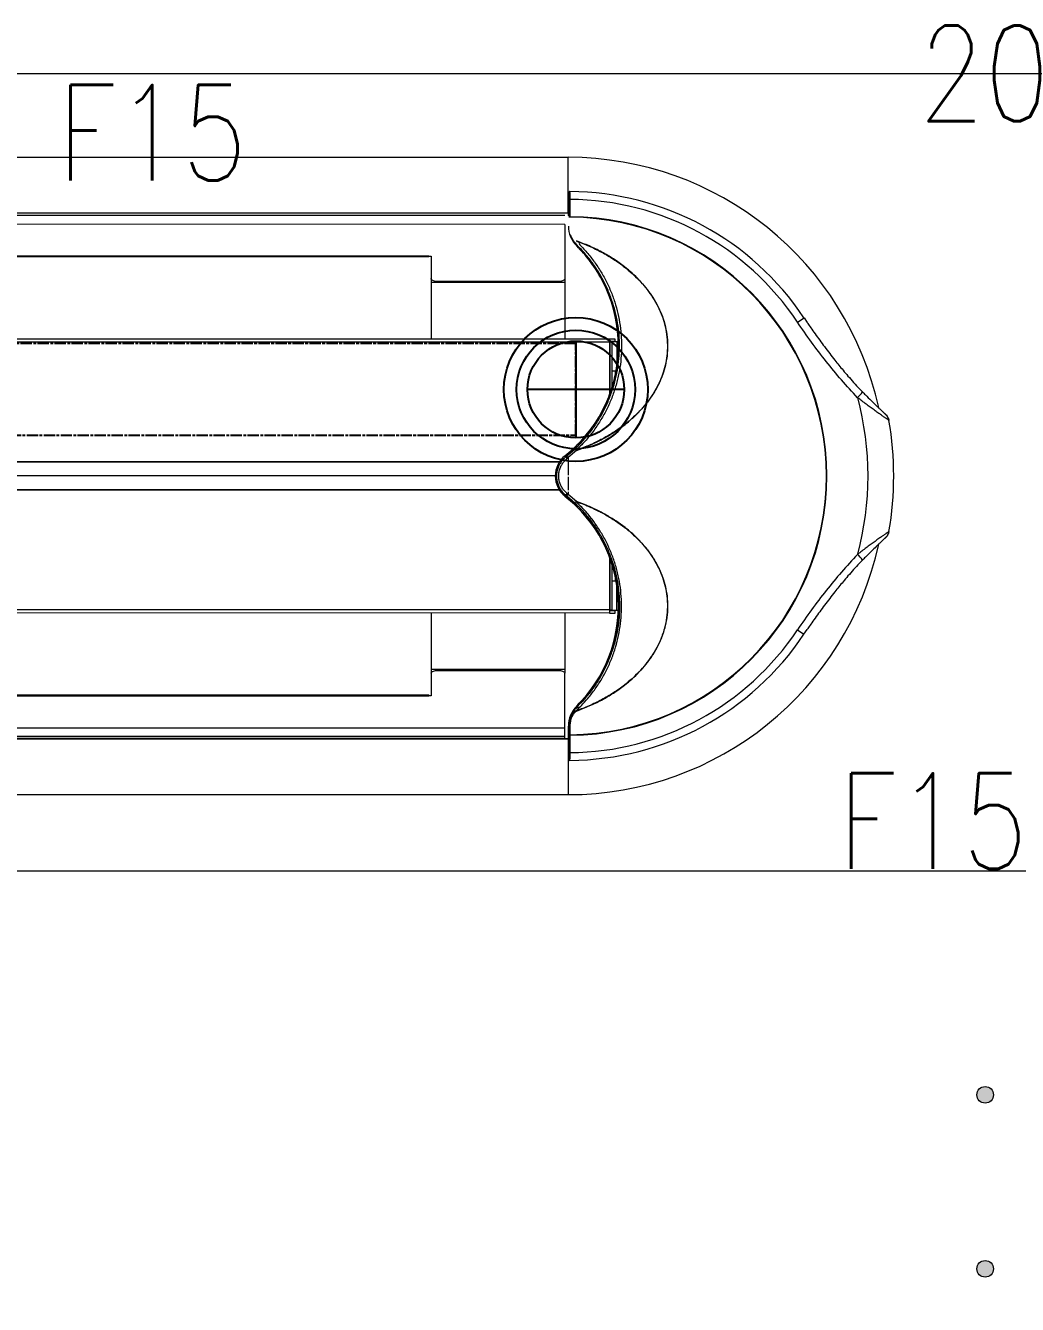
# Model space of a CAD drawing. Header units: inches. Extents: x 102655 to 148943, y 72248 to 114419.
# Drawn here: x 134223 to 135001, y 98773 to 99776 of the extents above; entities that cross this region are included whole.
import ezdxf
from ezdxf.enums import TextEntityAlignment as Align

# ---------------------------------------------------------------- set-up
doc = ezdxf.new("R2010")
doc.units = ezdxf.units.IN
doc.linetypes.add('CENTER INDS', pattern=[13.335, 8.89, -1.11125, 2.2225, -1.11125])
doc.layers.add('ceiling dim', color=8, linetype='Continuous', lineweight=5)
doc.layers.add('Furnitureee', color=8, linetype='Continuous', lineweight=5)
for name, color, linetype in [('E-LEADER', 30, 'Continuous'), ('E-LTG', 92, 'Continuous'), ('E_TAG', 30, 'Continuous')]:
    doc.layers.add(name, color=color, linetype=linetype)
doc.layers.add('ELECTRICAL LIGHTING CEILING', color=6, linetype='CENTER INDS', true_color=0xff00ff)
doc.styles.add('Pyzd-Romans', font='romans.shx', dxfattribs={"width": 0.8})

# ---------------------------------------------------------------- blocks, each defined once
blk = doc.blocks.new('A$Caba3f22f')
h = blk.add_hatch(color=8)
h.set_gradient(color2=(0, 0, 0), tint=1)
h.paths.add_polyline_path([(24973.9, 4372.1, -1), (24973.9, 4385.1, -1)])
h.paths.add_polyline_path([(24973.9, 4250.6, -1), (24973.9, 4233.6, -1)])
h.paths.add_polyline_path([(24973.9, 4099.1, -1), (24973.9, 4112.1, -1)])
h.paths.add_polyline_path([(24973.9, 3962.6, -1), (24973.9, 3975.6, -1)])
h.paths.add_polyline_path([(24973.9, 3826.1, -1), (24973.9, 3839.1, -1)])
h.paths.add_polyline_path([(24974, 4521.6, -1), (24974, 4508.6, -1)])
h.paths.add_polyline_path([(24974, 4645.1, -1), (24974, 4658.1, -1)])
h.paths.add_polyline_path([(21584, 4645.3, -1), (21584, 4658.3, -1)])
h.paths.add_polyline_path([(21584, 4521.8, -1), (21584, 4508.8, -1)])
h.paths.add_polyline_path([(21583.9, 4372.3, -1), (21583.9, 4385.3, -1)])
h.paths.add_polyline_path([(21583.9, 4233.8, -1), (21583.9, 4250.8, -1)])
h.paths.add_polyline_path([(21583.9, 4099.3, -1), (21583.9, 4112.3, -1)])
h.paths.add_polyline_path([(21583.9, 3962.8, -1), (21583.9, 3975.8, -1)])
h.paths.add_polyline_path([(21583.9, 3826.3, -1), (21583.9, 3839.3, -1)])
at = {"color": 8}
for p, q in [((26280, 5452.5, 0), (21480, 5452.8, 0)), ((23351.9, 5387.2, 0), (24646.9, 5387.1, 0)), ((24646.9, 5343.2, 0), (24646.9, 5387.1, 0)), ((24647.4, 5353.9, 0), (24647.4, 5352.1, 0)), ((24647.4, 5352.1, 0), (24647.5, 5350.4, 0)), ((24647.5, 5350.4, 0), (24647.5, 5348.7, 0)), ((24647.5, 5348.7, 0), (24647.5, 5346.9, 0)), ((24648.3, 5352.4, 0), (24648.3, 5354.1, 0)), ((24648.3, 5350.7, 0), (24648.3, 5352.4, 0)), ((24648.3, 5349, 0), (24648.3, 5350.7, 0)), ((24648.3, 5347.3, 0), (24648.3, 5349, 0)), ((24646.9, 5343.2, 0), (23445.3, 5343.3, 0)), ((24644.3, 5341.4, 0), (23446, 5341.5, 0)), ((24647.5, 5346.9, 0), (24647.5, 5345.2, 0)), ((24647.5, 5345.2, 0), (24647.5, 5343.5, 0)), ((24647.5, 5343.5, 0), (24647.5, 5341.8, 0)), ((24647.5, 5341.8, 0), (24647.5, 5340, 0)), ((24648.4, 5345.6, 0), (24648.3, 5347.3, 0)), ((24648.4, 5343.9, 0), (24648.4, 5345.6, 0)), ((24648.4, 5342.2, 0), (24648.4, 5343.9, 0)), ((24648.4, 5340.5, 0), (24648.4, 5342.2, 0)), ((24644.3, 5334.5, 0), (23448.4, 5334.6, 0)), ((24644.3, 5334.5, 0), (24644.3, 5291.9, 0)), ((24653.9, 5318.1, 0), (24653.5, 5317.6, 0)), ((24537.5, 5309.5, 0), (23572.4, 5309.5, 0)), ((24537.5, 5308.9, 0), (23572.4, 5309, 0)), ((24537.5, 5309.5, 0), (24539.3, 5309.5, 0)), ((24537.5, 5308.9, 0), (24537.5, 5309.5, 0)), ((24539.3, 5309.5, 0), (24539.3, 5291.9, 0)), ((24539.3, 5291.9, 0), (24539.3, 5290.9, 0)), ((24539.4, 5291.5, 0), (24539.3, 5291.9, 0)), ((24539.3, 5290.9, 0), (24539.3, 5289, 0)), ((24539.8, 5290.9, 0), (24539.3, 5290.9, 0)), ((24644.3, 5289, 0), (24539.3, 5289, 0)), ((24539.3, 5289, 0), (24539.3, 5244.6, 0)), ((24539.6, 5291.1, 0), (24539.4, 5291.5, 0)), ((24540, 5290.7, 0), (24539.6, 5291.1, 0)), ((24540.6, 5290.4, 0), (24540, 5290.7, 0)), ((24541.2, 5290.1, 0), (24540.6, 5290.4, 0)), ((24542, 5289.9, 0), (24541.2, 5290.1, 0)), ((24542.8, 5289.8, 0), (24542, 5289.9, 0)), ((24543.6, 5289.7, 0), (24542.8, 5289.8, 0)), ((24639.9, 5289.7, 0), (24543.6, 5289.7, 0)), ((24640.7, 5289.8, 0), (24639.9, 5289.7, 0)), ((24641.6, 5289.9, 0), (24640.7, 5289.8, 0)), ((24642.3, 5290.1, 0), (24641.6, 5289.9, 0)), ((24643, 5290.4, 0), (24642.3, 5290.1, 0)), ((24643.5, 5290.7, 0), (24643, 5290.4, 0)), ((24643.9, 5291.1, 0), (24643.5, 5290.7, 0)), ((24644.3, 5290.9, 0), (24643.8, 5290.9, 0)), ((24644.2, 5291.5, 0), (24643.9, 5291.1, 0)), ((24644.3, 5291.9, 0), (24644.2, 5291.5, 0)), ((24644.3, 5291.9, 0), (24644.3, 5290.9, 0)), ((24644.3, 5290.9, 0), (24644.3, 5289, 0)), ((24644.3, 5289, 0), (24644.3, 5244.5, 0)), ((24826.8, 5257.7, 0), (24831.9, 5261.1, 0)), ((24831.9, 5261.1, 0), (24834.3, 5257.6, 0)), ((24679.3, 5244.5, 0), (23472.4, 5244.6, 0)), ((24679.3, 5242.1, 0), (23472.8, 5242.2, 0)), ((24679.3, 5244.5, 0), (24679.3, 5242.1, 0)), ((24683.6, 5244.5, 0), (24679.3, 5244.5, 0)), ((24679.3, 5242.8, 0), (24683.6, 5242.8, 0)), ((24679.7, 5242.3, 0), (24679.3, 5242.3, 0)), ((24679.3, 5242.1, 0), (24679.3, 5200.7, 0)), ((24679.7, 5242.3, 0), (24681, 5242.3, 0)), ((24679.7, 5201.9, 0), (24679.7, 5242.3, 0)), ((24681, 5242.3, 0), (24681, 5219.5, 0)), ((24685, 5242.3, 0), (24681, 5242.3, 0)), ((24683.6, 5242.8, 0), (24683.6, 5244.5, 0)), ((24686.2, 5242.3, 0), (24685, 5242.3, 0)), ((24685, 5242.3, 0), (24685, 5222.3, 0)), ((24681, 5219.5, 0), (24684.5, 5219.5, 0)), ((24681, 5219.5, 0), (24681, 5205.7, 0)), ((24683.6, 5219.5, 0), (24683.6, 5215.4, 0)), ((24890.3, 5190.5, 0), (24891.1, 5189.8, 0)), ((24895.8, 5185.4, 0), (24895.9, 5185.4, 0)), ((24896, 5185.3, 0), (24895.9, 5185.4, 0)), ((24896, 5185.2, 0), (24896, 5185.3, 0)), ((24896, 5185.3, 0), (24896, 5185.3, 0)), ((24896.1, 5185.2, 0), (24896, 5185.2, 0)), ((24896, 5185.2, 0), (24896, 5185.2, 0)), ((24896, 5185.2, 0), (24896, 5185.2, 0)), ((24896.1, 5185.2, 0), (24896.1, 5185.2, 0)), ((24896.1, 5185.2, 0), (24896.1, 5185.2, 0)), ((24896.1, 5185.2, 0), (24896.1, 5185.2, 0)), ((24896.1, 5185.2, 0), (24896.1, 5185.2, 0)), ((24645.8, 5152.8, 0), (24652, 5158.2, 0)), ((24653.4, 5157.1, 0), (24646.9, 5151.5, 0)), ((24640, 5148.2, 0), (23482.1, 5148.3, 0)), ((24639.8, 5147.9, 0), (23482.2, 5147.9, 0)), ((24645, 5152.2, 0), (24644.3, 5153, 0)), ((24645, 5152.2, 0), (24645.8, 5152.8, 0)), ((24646.9, 5151.5, 0), (24646.1, 5150.8, 0)), ((24646.9, 5151.5, 0), (24646.9, 5149.6, 0)), ((24646.9, 5148.3, 0), (24646.9, 5137.7, 0)), ((24636.6, 5137.1, 0), (23482.2, 5137.2, 0)), ((24636.6, 5137.1, 0), (23482.2, 5137.1, 0)), ((24646.9, 5136.4, 0), (24646.9, 5125.9, 0)), ((24639.8, 5126.3, 0), (23482.1, 5126.4, 0)), ((24640, 5126, 0), (23482.1, 5126, 0)), ((24645, 5122, 0), (24644.3, 5121.2, 0)), ((24645, 5122, 0), (24645.8, 5121.4, 0)), ((24645.8, 5121.4, 0), (24652, 5116, 0)), ((24646.9, 5122.7, 0), (24646.1, 5123.4, 0)), ((24646.9, 5124.6, 0), (24646.9, 5122.7, 0)), ((24653.4, 5117.1, 0), (24646.9, 5122.7, 0)), ((24895.9, 5088.8, 0), (24895.8, 5088.7, 0)), ((24896, 5088.9, 0), (24895.9, 5088.8, 0)), ((24896.1, 5088.9, 0), (24896, 5088.9, 0)), ((24896, 5088.9, 0), (24896, 5088.9, 0)), ((24896, 5088.9, 0), (24896, 5088.9, 0)), ((24896, 5088.9, 0), (24896, 5088.9, 0)), ((24896, 5088.9, 0), (24896, 5088.9, 0)), ((24896, 5088.9, 0), (24896, 5088.9, 0)), ((24896.1, 5088.9, 0), (24896.1, 5088.9, 0)), ((24896.1, 5088.9, 0), (24896.1, 5088.9, 0)), ((24896.1, 5088.9, 0), (24896.1, 5088.9, 0)), ((24679.3, 5073.5, 0), (24679.3, 5032, 0)), ((24679.7, 5031.8, 0), (24679.7, 5072.3, 0)), ((24681, 5068.5, 0), (24681, 5054.6, 0)), ((24683.6, 5058.8, 0), (24683.6, 5054.6, 0)), ((24684.5, 5054.6, 0), (24681, 5054.6, 0)), ((24681, 5054.6, 0), (24681, 5031.8, 0)), ((24684.9, 5031.8, 0), (24684.9, 5051.8, 0)), ((24679.3, 5029.6, 0), (23472.4, 5029.7, 0)), ((24679.3, 5032, 0), (23472.8, 5032.1, 0)), ((24539.3, 5029.6, 0), (24539.3, 4985.2, 0)), ((24644.3, 5029.6, 0), (24644.3, 4985.2, 0)), ((24679.3, 5032, 0), (24679.3, 5029.6, 0)), ((24679.3, 5031.8, 0), (24679.7, 5031.8, 0)), ((24683.6, 5031.4, 0), (24679.3, 5031.4, 0)), ((24679.3, 5029.6, 0), (24683.6, 5029.6, 0)), ((24681, 5031.8, 0), (24679.7, 5031.8, 0)), ((24681, 5031.8, 0), (24684.9, 5031.8, 0)), ((24683.6, 5029.6, 0), (24683.6, 5031.4, 0)), ((24684.9, 5031.8, 0), (24686.2, 5031.8, 0)), ((24826.8, 5016.4, 0), (24831.8, 5013, 0)), ((24831.8, 5013, 0), (24834.3, 5016.6, 0)), ((24644.3, 4985.2, 0), (24539.3, 4985.2, 0)), ((24539.3, 4985.2, 0), (24539.3, 4983.3, 0)), ((24539.3, 4983.3, 0), (24539.3, 4982.3, 0)), ((24539.8, 4983.3, 0), (24539.3, 4983.3, 0)), ((24539.3, 4982.7, 0), (24539.6, 4983.1, 0)), ((24539.3, 4982.3, 0), (24539.3, 4982.7, 0)), ((24539.3, 4982.3, 0), (24539.3, 4964.7, 0)), ((24539.6, 4983.1, 0), (24540, 4983.5, 0)), ((24540, 4983.5, 0), (24540.5, 4983.8, 0)), ((24540.5, 4983.8, 0), (24541.2, 4984.1, 0)), ((24541.2, 4984.1, 0), (24542, 4984.3, 0)), ((24542, 4984.3, 0), (24542.8, 4984.4, 0)), ((24542.8, 4984.4, 0), (24543.6, 4984.5, 0)), ((24543.6, 4984.5, 0), (24639.9, 4984.5, 0)), ((24639.9, 4984.5, 0), (24640.7, 4984.4, 0)), ((24640.7, 4984.4, 0), (24641.6, 4984.3, 0)), ((24641.6, 4984.3, 0), (24642.3, 4984.1, 0)), ((24642.3, 4984.1, 0), (24643, 4983.8, 0)), ((24643, 4983.8, 0), (24643.5, 4983.5, 0)), ((24643.5, 4983.5, 0), (24643.9, 4983.1, 0)), ((24644.3, 4983.3, 0), (24643.7, 4983.3, 0)), ((24643.9, 4983.1, 0), (24644.2, 4982.7, 0)), ((24644.2, 4982.7, 0), (24644.3, 4982.3, 0)), ((24644.3, 4985.2, 0), (24644.3, 4983.3, 0)), ((24644.3, 4983.3, 0), (24644.3, 4982.3, 0)), ((24644.3, 4939.6, 0), (24644.3, 4982.3, 0)), ((23572.4, 4965.3, 0), (24537.5, 4965.3, 0)), ((23572.4, 4964.8, 0), (24537.5, 4964.7, 0)), ((24537.5, 4964.7, 0), (24537.5, 4965.3, 0)), ((24539.3, 4964.7, 0), (24537.5, 4964.7, 0)), ((24653.9, 4956.1, 0), (24653.4, 4956.6, 0)), ((24653.3, 4952.9, 0), (24655, 4954.8, 0)), ((23448.4, 4939.7, 0), (24644.3, 4939.6, 0)), ((24644.3, 4932.8, 0), (24644.3, 4939.6, 0)), ((24646.9, 4940.9, 0), (24646.9, 4934, 0)), ((24647.5, 4940.9, 0), (24646.9, 4940.9, 0)), ((24646.9, 4940.9, 0), (24646.9, 4933.1, 0)), ((24647.5, 4940.9, 0), (24647.5, 4940.1, 0)), ((24647.5, 4940.1, 0), (24647.5, 4939.2, 0)), ((24647.5, 4939.2, 0), (24647.5, 4938.4, 0)), ((24647.5, 4938.4, 0), (24647.5, 4937.5, 0)), ((24647.5, 4937.5, 0), (24647.5, 4936.7, 0)), ((24647.5, 4936.7, 0), (24647.5, 4935.8, 0)), ((24648.4, 4939.9, 0), (24648.4, 4940.7, 0)), ((24648.4, 4939.1, 0), (24648.4, 4939.9, 0)), ((24648.4, 4938.2, 0), (24648.4, 4939.1, 0)), ((24648.4, 4937.4, 0), (24648.4, 4938.2, 0)), ((24648.4, 4936.6, 0), (24648.4, 4937.4, 0)), ((24648.4, 4935.7, 0), (24648.4, 4936.6, 0)), ((24646.9, 4930.9, 0), (23445.3, 4931, 0)), ((24644.3, 4932.8, 0), (23445.9, 4932.9, 0)), ((23473.3, 4931, 0), (24646.9, 4930.9, 0)), ((23474.2, 4932.9, 0), (24644.3, 4932.8, 0)), ((24644.3, 4930.9, 0), (24644.3, 4932.8, 0)), ((24646.9, 4933.1, 0), (24646.9, 4933.1, 0)), ((24646.9, 4930.9, 0), (24646.9, 4887.1, 0)), ((24647.5, 4929, 0), (24647.4, 4927.2, 0)), ((24647.4, 4927.2, 0), (24647.4, 4925.5, 0)), ((24647.5, 4935.8, 0), (24647.5, 4935, 0)), ((24647.5, 4935, 0), (24647.5, 4934.2, 0)), ((24647.5, 4934.2, 0), (24647.5, 4932.4, 0)), ((24647.5, 4934.2, 0), (24647.5, 4934.2, 0)), ((24647.5, 4932.4, 0), (24647.5, 4930.7, 0)), ((24647.5, 4930.7, 0), (24647.5, 4929, 0)), ((24648, 4933.7, 0), (24648, 4933.7, 0)), ((24648, 4933.7, 0), (24648, 4933.7, 0)), ((24648, 4933.7, 0), (24648, 4933.7, 0)), ((24648, 4933.7, 0), (24648, 4933.7, 0)), ((24648, 4933.7, 0), (24648, 4933.7, 0)), ((24648, 4933.7, 0), (24648, 4933.7, 0)), ((24648, 4933.7, 0), (24648, 4933.7, 0)), ((24648, 4933.7, 0), (24648, 4933.6, 0)), ((24648.3, 4932, 0), (24648.4, 4933.6, 0)), ((24648.3, 4930.3, 0), (24648.3, 4932, 0)), ((24648.3, 4928.6, 0), (24648.3, 4930.3, 0)), ((24648.3, 4926.9, 0), (24648.3, 4928.6, 0)), ((24648.3, 4925.2, 0), (24648.3, 4926.9, 0)), ((24648.4, 4934.9, 0), (24648.4, 4935.7, 0)), ((24648.4, 4934.1, 0), (24648.4, 4934.9, 0)), ((24648.4, 4934.1, 0), (24648.4, 4933.7, 0)), ((24648.4, 4933.7, 0), (24648.4, 4933.6, 0)), ((24647.4, 4925.5, 0), (24647.4, 4923.8, 0)), ((24647.4, 4923.8, 0), (24647.4, 4922, 0)), ((24647.4, 4922, 0), (24647.4, 4920.3, 0)), ((24648.3, 4923.5, 0), (24648.3, 4925.2, 0)), ((24648.3, 4921.8, 0), (24648.3, 4923.5, 0)), ((24648.3, 4920.1, 0), (24648.3, 4921.8, 0)), ((23351.9, 4887.2, 0), (24646.9, 4887.1, 0)), ((26280, 4827, 0), (21480, 4827.3, 0))]:
    blk.add_line(p, q, dxfattribs=at)
for centre in [(24974, 4651.6, 0), (24974, 4515.1, 0)]:
    blk.add_circle(centre, 6.5, dxfattribs=at)
for centre, major_axis, start_param, end_param in [((24646.9, 5137.1, 0), (0, -250), 1.787054, 3.141593), ((24646.9, 5137.1, 0), (0, -223.1), 2.16047, 3.135754), ((24648.1, 5353, 0), (0, -1.09), 2.960074, 3.818772), ((24646.9, 5137.1, 0), (0, -217), 2.16047, 3.135036), ((24646.9, 5137.1, 0), (0, -203.4), 0.007287, 3.134306), ((24646.9, 5137.1, 0), (0, -203.4), 0.00736, 3.134232), ((24646.9, 5137.1, 0), (0, -203), 0.00736, 3.134232), ((24668.8, 5333.2, 0), (0, -21.9), -1.570796, -0.775397), ((24576.9, 5239.3, 0), (0, -109.6), 0.664602, 2.366195), ((24860.2, 5213.6, 0), (0, -20.4), 0.740741, 1.033308), ((24646.9, 5137.1, 0), (0, -235.8), 1.307117, 1.834475), ((24890.5, 5179.2, 0), (0, -8.2), 1.741796, 2.387614), ((24646.9, 5137.1, 0), (0, -256), 1.399797, 1.741796), ((24656, 5153.9, 0), (0, -4.45), 3.88292, 3.898727), ((24599.4, 5137.9, 0), (0, -57.4), 1.910761, 1.913829), ((24656.8, 5137.1, 0), (0, -20.2), 3.806195, 5.618583), ((24610.1, 5123.1, 0), (0, -45.5), 2.226354, 2.264452), ((24613.3, 5125.1, 0), (0, -42.8), 2.23529, 2.275716), ((24576.9, 5034.9, 0), (0, -109.6), 0.775397, 2.47699), ((24610.1, 5151.1, 0), (0, -45.5), 0.877141, 0.915238), ((24613.3, 5149.1, 0), (0, -42.8), 0.865877, 0.906303), ((24656, 5120.2, 0), (0, -4.45), -0.757131, -0.741325), ((24599.4, 5136.2, 0), (0, -57.4), 1.227762, 1.23083), ((24890.5, 5094.9, 0), (0, -8.2), 0.753978, 1.399797), ((24646.9, 5137.1, 0), (0, -250), 0, 1.355182), ((24860.2, 5060.6, 0), (0, -20.4), 2.108285, 2.400851), ((24646.9, 5137.1, 0), (0, -217), 0.006556, 0.981123), ((24646.9, 5137.1, 0), (0, -223.1), 0.005838, 0.981123), ((24668.8, 4940.9, 0), (0, -21.9), 3.91699, 4.712389), ((24649.7, 4948.7, 0), (0, -1.35), -0.884351, -0.159305), ((24665.5, 4957.2, 0), (0, -13), -1.23019, -1.216602), ((24659.8, 4960.1, 0), (0, -7.11), -0.981062, -0.738795), ((24648.2, 4941.9, 0), (0, -1.17), -0.62129, 0.171432), ((24647.9, 4934.2, 0), (0, -0.439), 4.712359, 5.798545), ((24647.7, 4933.7, 0), (0, -0.058), 1.275677, 2.488637), ((24648.1, 4921.2, 0), (0, -1.09), -0.677179, 0.181519)]:
    blk.add_ellipse(centre, major_axis=major_axis, ratio=0.997481, start_param=start_param, end_param=end_param, dxfattribs=at)
for points, knots in [([(24646.9, 5341.1, 0), (24646.9, 5341.2, 0), (24647, 5341.4, 0), (24647.1, 5342.6, 0), (24647.1, 5344.3, 0), (24647.2, 5346.7, 0), (24647.2, 5349.6, 0), (24647.3, 5352.7, 0), (24647.3, 5355.7, 0), (24647.3, 5357.7, 0), (24647.3, 5358.7, 0)], [0, 0, 0, 0, 0.123229, 0.257746, 0.392197, 0.526648, 0.661105, 0.795562, 0.897781, 1, 1, 1, 1]), ([(24647.3, 5358.6, 0), (24647.3, 5358.7, 0), (24647.3, 5358.9, 0), (24647.3, 5359.2, 0), (24647.3, 5359.3, 0), (24647.3, 5359.5, 0), (24647.4, 5359.6, 0), (24647.5, 5359.8, 0), (24647.6, 5360, 0), (24647.8, 5360.1, 0), (24647.9, 5360.1, 0)], [0, 0, 0, 0, 0.166303, 0.338469, 0.515479, 0.57028, 0.634875, 0.732046, 0.884437, 1, 1, 1, 1]), ([(24647.3, 5359.3, 0), (24647.3, 5359.3, 0), (24647.4, 5359.1, 0), (24647.4, 5358, 0), (24647.4, 5356.2, 0), (24647.4, 5354.6, 0), (24647.4, 5353.9, 0)], [0, 0, 0, 0, 0.2302426, 0.4868469, 0.7434228, 1, 1, 1, 1]), ([(24647.3, 5358.7, 0), (24647.3, 5358.8, 0), (24647.3, 5359, 0), (24647.3, 5359.2, 0), (24647.3, 5359.3, 0), (24647.3, 5359.3, 0), (24647.3, 5359.3, 0)], [0, 0, 0, 0, 0.259475, 0.518946, 0.778434, 1, 1, 1, 1]), ([(24648.3, 5354.1, 0), (24648.3, 5354.5, 0), (24648.3, 5355.4, 0), (24648.3, 5356.6, 0), (24648.3, 5357.7, 0), (24648.3, 5358.6, 0), (24648.3, 5359.3, 0), (24648.2, 5359.9, 0), (24648.2, 5360.2, 0), (24648.2, 5360.2, 0), (24648.2, 5360.2, 0)], [0, 0, 0, 0, 0.126492, 0.256652, 0.383142, 0.5133, 0.639803, 0.769974, 0.933844, 1, 1, 1, 1]), ([(24653.9, 5318.1, 0), (24653.1, 5318.9, 0), (24651.5, 5320.7, 0), (24649.8, 5323.5, 0), (24649, 5325.5, 0), (24648.7, 5326.4, 0)], [0, 0, 0, 0, 0.356909, 0.724143, 1, 1, 1, 1]), ([(24652, 5158.2, 0), (24654.3, 5160.5, 0), (24659, 5165.1, 0), (24665.2, 5172.7, 0), (24670.6, 5180.7, 0), (24675.3, 5189, 0), (24679.1, 5197.5, 0), (24682.3, 5206.4, 0), (24684.7, 5215.4, 0), (24686.3, 5224.6, 0), (24687.1, 5233.9, 0), (24687.1, 5243.2, 0), (24686.4, 5252.5, 0), (24684.9, 5261.7, 0), (24682.6, 5270.7, 0), (24679.6, 5279.5, 0), (24675.8, 5288.1, 0), (24671.3, 5296.2, 0), (24666.2, 5304, 0), (24660.4, 5311.4, 0), (24656.1, 5315.8, 0), (24653.9, 5318.1, 0)], [0, 0, 0, 0, 0.054975, 0.11006, 0.165037, 0.217483, 0.270114, 0.322745, 0.375191, 0.427259, 0.479509, 0.531759, 0.583824, 0.635754, 0.687867, 0.73998, 0.791908, 0.843838, 0.895954, 0.94807, 1, 1, 1, 1]), ([(24655.1, 5319.4, 0), (24657.2, 5317.1, 0), (24661.6, 5312.6, 0), (24667.5, 5305.1, 0), (24672.7, 5297.2, 0), (24677.3, 5288.9, 0), (24681.1, 5280.3, 0), (24684.2, 5271.3, 0), (24686.5, 5262.2, 0), (24688, 5252.9, 0), (24688.8, 5243.5, 0), (24688.7, 5234, 0), (24687.9, 5224.6, 0), (24686.3, 5215.3, 0), (24683.8, 5206.1, 0), (24680.7, 5197.1, 0), (24676.7, 5188.5, 0), (24672, 5180.1, 0), (24666.5, 5172, 0), (24660.2, 5164.2, 0), (24655.4, 5159.6, 0), (24653, 5157.2, 0)], [0, 0, 0, 0, 0.051944, 0.104073, 0.156203, 0.208146, 0.260057, 0.312153, 0.364249, 0.416161, 0.468196, 0.520415, 0.572635, 0.624671, 0.677096, 0.729708, 0.782319, 0.834744, 0.889794, 0.944952, 1, 1, 1, 1]), ([(24653.3, 5321.3, 0), (24656.7, 5320.1, 0), (24663.4, 5317.5, 0), (24673.1, 5312.8, 0), (24682.4, 5307.4, 0), (24690.3, 5301.7, 0), (24697, 5296.1, 0), (24702.6, 5290.7, 0), (24707.7, 5284.9, 0), (24712.4, 5278.6, 0), (24716.6, 5271.6, 0), (24720.1, 5264.1, 0), (24722.8, 5256.2, 0), (24724.4, 5248, 0), (24725, 5239.7, 0), (24724.6, 5231.6, 0), (24723.2, 5224, 0), (24721.1, 5216.8, 0), (24718.2, 5209.8, 0), (24714.6, 5203.1, 0), (24710.2, 5196.6, 0), (24705.1, 5190.3, 0), (24699.1, 5184.1, 0), (24692.3, 5178.2, 0), (24685, 5172.9, 0), (24677.5, 5168.2, 0), (24669.6, 5164, 0), (24661.6, 5160.3, 0), (24656.1, 5158.3, 0), (24653.3, 5157.2, 0)], [0, 0, 0, 0, 0.046301, 0.092745, 0.139147, 0.185391, 0.218661, 0.25203, 0.285371, 0.318602, 0.354392, 0.390275, 0.426031, 0.462012, 0.498132, 0.534103, 0.566224, 0.598447, 0.630586, 0.664121, 0.697742, 0.731302, 0.769891, 0.808617, 0.847381, 0.886022, 0.923997, 0.962015, 1, 1, 1, 1]), ([(24653.4, 5157.1, 0), (24656.1, 5158.1, 0), (24661.6, 5160.2, 0), (24669.7, 5163.9, 0), (24677.5, 5168, 0), (24685.1, 5172.8, 0), (24692.4, 5178.1, 0), (24699.2, 5184, 0), (24705.2, 5190.2, 0), (24710.4, 5196.5, 0), (24714.7, 5203, 0), (24718.4, 5209.8, 0), (24721.2, 5216.8, 0), (24723.3, 5224, 0), (24724.7, 5231.6, 0), (24725.1, 5239.7, 0), (24724.5, 5248, 0), (24722.9, 5256.2, 0), (24720.2, 5264.1, 0), (24716.7, 5271.7, 0), (24712.6, 5278.7, 0), (24707.8, 5285, 0), (24702.7, 5290.9, 0), (24697.1, 5296.2, 0), (24690.4, 5301.9, 0), (24682.5, 5307.5, 0), (24673.2, 5312.9, 0), (24663.5, 5317.7, 0), (24656.7, 5320.2, 0), (24653.4, 5321.5, 0)], [0, 0, 0, 0, 0.037971, 0.075975, 0.113936, 0.152572, 0.19133, 0.230051, 0.268634, 0.302199, 0.335825, 0.369365, 0.401516, 0.433751, 0.465884, 0.501871, 0.538007, 0.574003, 0.609769, 0.645661, 0.68146, 0.714691, 0.748031, 0.7814, 0.814669, 0.860897, 0.907284, 0.953714, 1, 1, 1, 1]), ([(24873.9, 5198.5, 0), (24869.7, 5203.1, 0), (24861.2, 5212.3, 0), (24849.2, 5226.9, 0), (24837.6, 5242, 0), (24830.4, 5252.5, 0), (24826.8, 5257.7, 0)], [0, 0, 0, 0, 0.248555, 0.497108, 0.748554, 1, 1, 1, 1]), ([(24834.3, 5257.6, 0), (24834.5, 5257.3, 0), (24835.4, 5255.9, 0), (24837.5, 5252.9, 0), (24841.8, 5246.8, 0), (24848.1, 5238.3, 0), (24855.4, 5228.8, 0), (24861.6, 5221.1, 0), (24866.5, 5215.3, 0), (24870.8, 5210.4, 0), (24874.6, 5206.3, 0), (24876.9, 5203.9, 0), (24877.7, 5203.1, 0)], [0, 0, 0, 0, 0.013324, 0.073097, 0.155974, 0.335474, 0.526953, 0.671751, 0.757498, 0.85455, 0.951579, 1, 1, 1, 1]), ([(24898.5, 5180.6, 0), (24898.5, 5180.7, 0), (24898.3, 5180.8, 0), (24897.6, 5181.3, 0), (24896.4, 5182.1, 0), (24894.8, 5183.2, 0), (24892.5, 5184.8, 0), (24889.9, 5186.7, 0), (24886.9, 5188.8, 0), (24883.8, 5191.1, 0), (24880.6, 5193.4, 0), (24877.3, 5195.9, 0), (24875.1, 5197.7, 0), (24873.9, 5198.5, 0)], [0, 0, 0, 0, 0.092525, 0.161746, 0.232426, 0.321113, 0.412017, 0.511715, 0.613267, 0.708415, 0.803599, 0.901788, 1, 1, 1, 1]), ([(24877.7, 5203.1, 0), (24878.5, 5202.4, 0), (24880.8, 5200, 0), (24884.5, 5196.3, 0), (24888, 5192.9, 0), (24890.1, 5190.8, 0), (24891.3, 5189.8, 0), (24892, 5189.1, 0), (24892.6, 5188.5, 0), (24893.1, 5188, 0), (24893.6, 5187.6, 0), (24894, 5187.2, 0), (24894.3, 5186.9, 0), (24894.6, 5186.6, 0), (24894.8, 5186.4, 0), (24895, 5186.2, 0), (24895.2, 5186, 0), (24895.4, 5185.9, 0), (24895.5, 5185.8, 0), (24895.6, 5185.7, 0), (24895.6, 5185.6, 0), (24895.7, 5185.6, 0), (24895.8, 5185.5, 0), (24895.8, 5185.5, 0), (24895.8, 5185.4, 0), (24895.9, 5185.4, 0), (24895.9, 5185.4, 0)], [0, 0, 0, 0, 0.101275, 0.304139, 0.492416, 0.586392, 0.630407, 0.670362, 0.706729, 0.739883, 0.770129, 0.797724, 0.822888, 0.845813, 0.866672, 0.885619, 0.902798, 0.918337, 0.932355, 0.944958, 0.956235, 0.966262, 0.975086, 0.982723, 0.987547, 1, 1, 1, 1]), ([(24895.9, 5185.4, 0), (24895.9, 5185.4, 0), (24895.9, 5185.4, 0), (24895.9, 5185.3, 0), (24895.9, 5185.3, 0)], [0, 0, 0, 0, 0.406989, 1, 1, 1, 1]), ([(24896, 5185.3, 0), (24896, 5185.3, 0), (24896, 5185.3, 0), (24896, 5185.3, 0), (24896.1, 5185.2, 0), (24896.1, 5185.2, 0), (24896.1, 5185.2, 0), (24896.2, 5185.1, 0), (24896.2, 5185, 0), (24896.3, 5185, 0), (24896.3, 5185, 0)], [0, 0, 0, 0, 0.041353, 0.483642, 0.720039, 0.836612, 0.871466, 0.903255, 0.975721, 1, 1, 1, 1]), ([(24896.3, 5185, 0), (24896.4, 5184.9, 0), (24896.6, 5184.7, 0), (24897, 5184.2, 0), (24897.5, 5183.5, 0), (24898, 5182.5, 0), (24898.4, 5181.5, 0), (24898.5, 5180.8, 0), (24898.5, 5180.6, 0)], [0, 0, 0, 0, 0.042242, 0.199285, 0.383121, 0.574749, 0.882551, 1, 1, 1, 1]), ([(24653, 5157.2, 0), (24652.9, 5157.4, 0), (24652.7, 5157.6, 0), (24652.3, 5157.9, 0), (24652.1, 5158.1, 0), (24652, 5158.2, 0), (24652, 5158.2, 0), (24652, 5158.2, 0)], [0, 0, 0, 0, 0.248656, 0.497261, 0.745949, 0.983716, 1, 1, 1, 1]), ([(24652, 5158.2, 0), (24652, 5158.2, 0), (24652, 5158.2, 0), (24652.1, 5158.1, 0), (24652.3, 5157.9, 0), (24652.6, 5157.6, 0), (24652.9, 5157.3, 0), (24653, 5157.2, 0)], [0, 0, 0, 0, 0.016284, 0.254051, 0.502739, 0.751344, 1, 1, 1, 1]), ([(24653.3, 5157.2, 0), (24653.3, 5157.2, 0), (24653.2, 5157.2, 0), (24653.1, 5157.2, 0), (24653.1, 5157.2, 0), (24653.1, 5157.2, 0), (24653, 5157.2, 0)], [0, 0, 0, 0, 0.456033, 0.73812, 0.883946, 1, 1, 1, 1]), ([(24653, 5157.2, 0), (24653, 5157.2, 0), (24653, 5157.1, 0), (24653.1, 5157.1, 0), (24653.2, 5157.1, 0), (24653.3, 5157.1, 0), (24653.4, 5157.1, 0)], [0, 0, 0, 0, 0.153072, 0.325545, 0.607804, 1, 1, 1, 1]), ([(24645, 5152.2, 0), (24644.4, 5151.6, 0), (24642.9, 5150.4, 0), (24641.1, 5148.1, 0), (24639.4, 5145.3, 0), (24638.3, 5142.3, 0), (24637.7, 5139.1, 0), (24637.6, 5135.9, 0), (24638.1, 5132.7, 0), (24639.1, 5129.6, 0), (24640.6, 5126.7, 0), (24642.5, 5124.1, 0), (24644.2, 5122.7, 0), (24645, 5122, 0)], [0, 0, 0, 0, 0.069182, 0.162262, 0.255342, 0.34842, 0.441498, 0.534583, 0.627667, 0.720751, 0.813834, 0.906917, 1, 1, 1, 1]), ([(24646.1, 5123.4, 0), (24645.3, 5124, 0), (24643.8, 5125.3, 0), (24642.1, 5127.7, 0), (24640.7, 5130.3, 0), (24639.8, 5133.1, 0), (24639.4, 5136, 0), (24639.4, 5138.9, 0), (24640, 5141.8, 0), (24641, 5144.6, 0), (24642.5, 5147.1, 0), (24644.2, 5149.2, 0), (24645.5, 5150.3, 0), (24646.1, 5150.8, 0)], [0, 0, 0, 0, 0.093041, 0.186082, 0.27918, 0.372277, 0.465403, 0.558529, 0.651635, 0.744741, 0.837803, 0.930864, 1, 1, 1, 1]), ([(24653, 5117, 0), (24652.9, 5116.9, 0), (24652.6, 5116.6, 0), (24652.3, 5116.3, 0), (24652.1, 5116.1, 0), (24652, 5116, 0), (24652, 5116, 0), (24652, 5116, 0)], [0, 0, 0, 0, 0.248656, 0.497261, 0.745949, 0.983716, 1, 1, 1, 1]), ([(24652, 5116, 0), (24652, 5116, 0), (24652, 5116, 0), (24652.1, 5116, 0), (24652.3, 5116.2, 0), (24652.6, 5116.5, 0), (24652.9, 5116.8, 0), (24653, 5116.9, 0)], [0, 0, 0, 0, 0.016284, 0.254051, 0.502739, 0.751344, 1, 1, 1, 1]), ([(24653.4, 5117.1, 0), (24653.3, 5117.1, 0), (24653.2, 5117.1, 0), (24653.1, 5117.1, 0), (24653, 5117, 0), (24653, 5117, 0), (24653, 5117, 0)], [0, 0, 0, 0, 0.3921956, 0.674455, 0.8469283, 1, 1, 1, 1]), ([(24653, 5116.9, 0), (24653.1, 5117, 0), (24653.1, 5117, 0), (24653.1, 5117, 0), (24653.2, 5117, 0), (24653.3, 5117, 0), (24653.3, 5116.9, 0)], [0, 0, 0, 0, 0.116054, 0.26188, 0.543967, 1, 1, 1, 1]), ([(24655, 4954.8, 0), (24657.2, 4957.1, 0), (24661.6, 4961.6, 0), (24667.5, 4969.1, 0), (24672.7, 4976.9, 0), (24677.3, 4985.2, 0), (24681.1, 4993.9, 0), (24684.2, 5002.8, 0), (24686.5, 5012, 0), (24688, 5021.3, 0), (24688.8, 5030.7, 0), (24688.7, 5040.2, 0), (24687.9, 5049.6, 0), (24686.3, 5058.9, 0), (24683.8, 5068.1, 0), (24680.6, 5077, 0), (24676.7, 5085.7, 0), (24672, 5094.1, 0), (24666.5, 5102.2, 0), (24660.2, 5110, 0), (24655.4, 5114.6, 0), (24653, 5116.9, 0)], [0, 0, 0, 0, 0.0519435, 0.1040732, 0.1562029, 0.2081464, 0.260057, 0.3121528, 0.3642494, 0.416161, 0.4681958, 0.5204146, 0.5726348, 0.6246713, 0.6770963, 0.7297077, 0.782319, 0.8347439, 0.8897939, 0.9449522, 1, 1, 1, 1]), ([(24653.3, 5116.9, 0), (24656.1, 5115.9, 0), (24661.6, 5113.9, 0), (24669.6, 5110.2, 0), (24677.5, 5106, 0), (24685, 5101.3, 0), (24692.3, 5095.9, 0), (24699.1, 5090.1, 0), (24705.1, 5083.9, 0), (24710.2, 5077.6, 0), (24714.6, 5071.1, 0), (24718.2, 5064.3, 0), (24721.1, 5057.3, 0), (24723.2, 5050.2, 0), (24724.6, 5042.5, 0), (24725, 5034.5, 0), (24724.4, 5026.2, 0), (24722.7, 5018, 0), (24720.1, 5010.1, 0), (24716.6, 5002.5, 0), (24712.4, 4995.6, 0), (24707.7, 4989.2, 0), (24702.6, 4983.4, 0), (24697, 4978, 0), (24690.3, 4972.4, 0), (24682.4, 4966.8, 0), (24673.1, 4961.4, 0), (24663.4, 4956.7, 0), (24656.6, 4954.1, 0), (24653.3, 4952.9, 0)], [0, 0, 0, 0, 0.037985, 0.076003, 0.113978, 0.152619, 0.191383, 0.230109, 0.268698, 0.302258, 0.335879, 0.369414, 0.401553, 0.433776, 0.465897, 0.501868, 0.537988, 0.573969, 0.609725, 0.645608, 0.681398, 0.714629, 0.74797, 0.781339, 0.814609, 0.860853, 0.907255, 0.953699, 1, 1, 1, 1]), ([(24653.4, 4952.7, 0), (24656.7, 4954, 0), (24663.4, 4956.5, 0), (24673.1, 4961.2, 0), (24682.4, 4966.7, 0), (24690.4, 4972.3, 0), (24697.1, 4977.9, 0), (24702.7, 4983.3, 0), (24707.8, 4989.1, 0), (24712.5, 4995.5, 0), (24716.7, 5002.5, 0), (24720.2, 5010, 0), (24722.9, 5017.9, 0), (24724.5, 5026.1, 0), (24725.1, 5034.5, 0), (24724.7, 5042.6, 0), (24723.3, 5050.2, 0), (24721.2, 5057.4, 0), (24718.4, 5064.4, 0), (24714.7, 5071.2, 0), (24710.4, 5077.6, 0), (24705.2, 5084, 0), (24699.2, 5090.2, 0), (24692.4, 5096.1, 0), (24685.1, 5101.4, 0), (24677.5, 5106.1, 0), (24669.7, 5110.3, 0), (24661.6, 5114, 0), (24656.1, 5116.1, 0), (24653.4, 5117.1, 0)], [0, 0, 0, 0, 0.046286, 0.092716, 0.139103, 0.185331, 0.2186, 0.251969, 0.285309, 0.31854, 0.354339, 0.390231, 0.425997, 0.461993, 0.498129, 0.534116, 0.566249, 0.598484, 0.630635, 0.664175, 0.697801, 0.731366, 0.769949, 0.80867, 0.847428, 0.886064, 0.924025, 0.962029, 1, 1, 1, 1]), ([(24652, 5116, 0), (24654.3, 5113.7, 0), (24659, 5109.1, 0), (24665.2, 5101.5, 0), (24670.6, 5093.5, 0), (24675.3, 5085.2, 0), (24679.1, 5076.7, 0), (24682.3, 5067.8, 0), (24684.7, 5058.8, 0), (24686.2, 5049.6, 0), (24687.1, 5040.3, 0), (24687.1, 5031, 0), (24686.4, 5021.7, 0), (24684.9, 5012.5, 0), (24682.6, 5003.5, 0), (24679.5, 4994.7, 0), (24675.8, 4986.1, 0), (24671.3, 4977.9, 0), (24666.2, 4970.2, 0), (24660.4, 4962.8, 0), (24656.1, 4958.3, 0), (24653.9, 4956.1, 0)], [0, 0, 0, 0, 0.0549748, 0.1100598, 0.1650372, 0.2174825, 0.2701138, 0.3227453, 0.3751911, 0.4272587, 0.4795094, 0.5317586, 0.5838245, 0.6357537, 0.6878672, 0.7399798, 0.7919077, 0.843838, 0.8959542, 0.9480701, 1, 1, 1, 1]), ([(24898.5, 5093.5, 0), (24898.5, 5093.5, 0), (24898.3, 5093.4, 0), (24897.5, 5092.8, 0), (24896.4, 5092.1, 0), (24894.8, 5090.9, 0), (24892.5, 5089.4, 0), (24889.9, 5087.5, 0), (24886.9, 5085.3, 0), (24883.8, 5083.1, 0), (24880.6, 5080.7, 0), (24877.3, 5078.2, 0), (24875, 5076.5, 0), (24873.9, 5075.6, 0)], [0, 0, 0, 0, 0.092525, 0.161746, 0.232426, 0.321113, 0.412017, 0.511715, 0.613267, 0.708415, 0.803599, 0.901788, 1, 1, 1, 1]), ([(24895.9, 5088.8, 0), (24895.9, 5088.7, 0), (24895.8, 5088.7, 0), (24895.8, 5088.7, 0), (24895.8, 5088.6, 0), (24895.7, 5088.6, 0), (24895.6, 5088.5, 0), (24895.6, 5088.5, 0), (24895.5, 5088.4, 0), (24895.4, 5088.3, 0), (24895.2, 5088.1, 0), (24895, 5088, 0), (24894.8, 5087.8, 0), (24894.6, 5087.5, 0), (24894.3, 5087.3, 0), (24894, 5087, 0), (24893.6, 5086.6, 0), (24893.1, 5086.2, 0), (24892.6, 5085.6, 0), (24892, 5085.1, 0), (24891.3, 5084.4, 0), (24890.1, 5083.3, 0), (24888, 5081.2, 0), (24884.5, 5077.8, 0), (24880.8, 5074.1, 0), (24878.4, 5071.8, 0), (24877.7, 5071, 0)], [0, 0, 0, 0, 0.012453, 0.017277, 0.024914, 0.033738, 0.043765, 0.055042, 0.067645, 0.081663, 0.097202, 0.114381, 0.133328, 0.154187, 0.177112, 0.202276, 0.229871, 0.260117, 0.293271, 0.329638, 0.369593, 0.413608, 0.507584, 0.695861, 0.898725, 1, 1, 1, 1]), ([(24897.8, 5091.4, 0), (24897.8, 5091.3, 0), (24897.6, 5091, 0), (24897.3, 5090.4, 0), (24896.9, 5089.9, 0), (24896.6, 5089.5, 0), (24896.3, 5089.2, 0), (24896.2, 5089.1, 0), (24896.1, 5089, 0), (24896.1, 5089, 0), (24896.1, 5089, 0), (24896.1, 5088.9, 0), (24896, 5088.9, 0), (24896, 5088.9, 0), (24896, 5088.8, 0)], [0, 0, 0, 0, 0.068806, 0.244972, 0.394649, 0.513014, 0.594965, 0.63101, 0.645424, 0.656355, 0.67058, 0.696965, 0.769893, 1, 1, 1, 1]), ([(24898.5, 5093.5, 0), (24898.5, 5093.3, 0), (24898.4, 5092.8, 0), (24898.1, 5092.1, 0), (24897.9, 5091.6, 0), (24897.8, 5091.4, 0)], [0, 0, 0, 0, 0.27439, 0.729182, 1, 1, 1, 1]), ([(24891, 5084.3, 0), (24890.9, 5084.2, 0), (24890.8, 5084.1, 0), (24890.6, 5083.9, 0), (24890.5, 5083.8, 0)], [0, 0, 0, 0, 0.431966, 1, 1, 1, 1]), ([(24873.9, 5075.6, 0), (24869.7, 5071, 0), (24861.2, 5061.8, 0), (24849.2, 5047.3, 0), (24837.6, 5032.2, 0), (24830.4, 5021.7, 0), (24826.8, 5016.4, 0)], [0, 0, 0, 0, 0.2485547, 0.4971076, 0.7485541, 1, 1, 1, 1]), ([(24877.7, 5071, 0), (24876.9, 5070.2, 0), (24874.6, 5067.9, 0), (24870.8, 5063.7, 0), (24866.5, 5058.9, 0), (24861.6, 5053, 0), (24855.4, 5045.4, 0), (24848.1, 5035.9, 0), (24841.8, 5027.4, 0), (24837.5, 5021.2, 0), (24835.4, 5018.3, 0), (24834.4, 5016.9, 0), (24834.3, 5016.6, 0)], [0, 0, 0, 0, 0.048421, 0.14545, 0.242502, 0.328249, 0.473047, 0.664526, 0.844026, 0.926903, 0.986676, 1, 1, 1, 1]), ([(24648.7, 4947.8, 0), (24648.4, 4946.7, 0), (24647.7, 4944.5, 0), (24647.6, 4942.1, 0), (24647.5, 4940.9, 0)], [0, 0, 0, 0, 0.4934391, 1, 1, 1, 1]), ([(24648.4, 4940.7, 0), (24648.4, 4941.8, 0), (24648.5, 4944.1, 0), (24649.2, 4946.2, 0), (24649.5, 4947.3, 0)], [0, 0, 0, 0, 0.493494, 1, 1, 1, 1]), ([(24653.9, 4956.1, 0), (24653.1, 4955.2, 0), (24651.5, 4953.5, 0), (24649.8, 4950.6, 0), (24649, 4948.7, 0), (24648.7, 4947.8, 0)], [0, 0, 0, 0, 0.356909, 0.724143, 1, 1, 1, 1]), ([(24653.3, 4952.9, 0), (24653.1, 4952.8, 0), (24652.6, 4952.7, 0), (24651.8, 4952.2, 0), (24650.7, 4951.2, 0), (24649.5, 4949.8, 0), (24648.9, 4948.4, 0), (24648.7, 4947.8, 0)], [0, 0, 0, 0, 0.072903, 0.218621, 0.36551, 0.726811, 1, 1, 1, 1]), ([(24649.5, 4947.3, 0), (24649.8, 4948, 0), (24650.3, 4949.3, 0), (24651.5, 4951, 0), (24652.5, 4952.2, 0), (24653.2, 4952.6, 0), (24653.4, 4952.7, 0)], [0, 0, 0, 0, 0.316336, 0.641813, 0.934307, 1, 1, 1, 1]), ([(24647.3, 4915.5, 0), (24647.3, 4916.5, 0), (24647.3, 4918.4, 0), (24647.2, 4921.5, 0), (24647.2, 4924.6, 0), (24647.1, 4927.5, 0), (24647.1, 4929.8, 0), (24647, 4931.7, 0), (24647, 4932.8, 0), (24646.9, 4933, 0), (24646.9, 4933.1, 0)], [0, 0, 0, 0, 0.10185, 0.2037001, 0.3376713, 0.4716426, 0.6056078, 0.7395732, 0.8862153, 1, 1, 1, 1]), ([(24646.9, 4933.1, 0), (24646.9, 4933, 0), (24646.9, 4932.9, 0), (24646.9, 4932.8, 0), (24646.9, 4932.8, 0)], [0, 0, 0, 0, 0.947211, 1, 1, 1, 1]), ([(24648.4, 4934.1, 0), (24648.3, 4934.1, 0), (24648.2, 4934.1, 0), (24647.9, 4934.1, 0), (24647.7, 4934.1, 0), (24647.5, 4934.1, 0), (24647.5, 4934.1, 0), (24647.5, 4934.2, 0)], [0, 0, 0, 0, 0.11324, 0.331007, 0.55342, 0.777237, 1, 1, 1, 1]), ([(24647.5, 4934.2, 0), (24647.5, 4934.2, 0), (24647.5, 4934.1, 0), (24647.5, 4934, 0), (24647.6, 4933.8, 0), (24647.7, 4933.7, 0), (24647.7, 4933.7, 0)], [0, 0, 0, 0, 0.007514, 0.228285, 0.676459, 1, 1, 1, 1]), ([(24647.7, 4933.8, 0), (24647.7, 4933.8, 0), (24647.6, 4933.9, 0), (24647.5, 4934, 0), (24647.5, 4934.1, 0), (24647.5, 4934.2, 0), (24647.5, 4934.2, 0)], [0, 0, 0, 0, 0.321865, 0.770941, 0.992156, 1, 1, 1, 1]), ([(24648, 4933.7, 0), (24647.9, 4933.7, 0), (24647.8, 4933.7, 0), (24647.7, 4933.8, 0), (24647.7, 4933.8, 0)], [0, 0, 0, 0, 0.760677, 1, 1, 1, 1]), ([(24647.7, 4933.7, 0), (24647.8, 4933.7, 0), (24647.8, 4933.7, 0), (24647.9, 4933.6, 0), (24648, 4933.6, 0)], [0, 0, 0, 0, 0.244883, 1, 1, 1, 1]), ([(24648, 4933.7, 0), (24648, 4933.7, 0), (24648, 4933.7, 0), (24648.1, 4933.7, 0), (24648.3, 4933.7, 0), (24648.3, 4933.7, 0), (24648.4, 4933.7, 0)], [0, 0, 0, 0, 0.232249, 0.542056, 0.843598, 1, 1, 1, 1]), ([(24648, 4933.6, 0), (24648.1, 4933.6, 0), (24648.2, 4933.6, 0), (24648.3, 4933.6, 0), (24648.4, 4933.6, 0)], [0, 0, 0, 0, 0.8103537, 1, 1, 1, 1]), ([(24647.4, 4920.3, 0), (24647.4, 4919.5, 0), (24647.4, 4918, 0), (24647.4, 4916.2, 0), (24647.3, 4915.1, 0), (24647.3, 4914.9, 0), (24647.3, 4914.9, 0)], [0, 0, 0, 0, 0.256577, 0.513153, 0.769757, 1, 1, 1, 1]), ([(24648.2, 4914, 0), (24648.2, 4914.1, 0), (24648.2, 4914.2, 0), (24648.3, 4915.5, 0), (24648.3, 4917.3, 0), (24648.3, 4919, 0), (24648.3, 4919.8, 0), (24648.3, 4920.1, 0)], [0, 0, 0, 0, 0.230069, 0.486479, 0.742862, 0.925714, 1, 1, 1, 1]), ([(24647.3, 4915.3, 0), (24647.3, 4915.3, 0), (24647.3, 4915.4, 0), (24647.3, 4915.6, 0), (24647.3, 4915.6, 0)], [0, 0, 0, 0, 0.427658, 1, 1, 1, 1]), ([(24647.3, 4915.3, 0), (24647.3, 4915.3, 0), (24647.3, 4915.3, 0), (24647.3, 4915.4, 0), (24647.3, 4915.5, 0)], [0, 0, 0, 0, 0.012825, 1, 1, 1, 1]), ([(24647.3, 4914.9, 0), (24647.3, 4914.9, 0), (24647.3, 4915, 0), (24647.3, 4915.2, 0), (24647.3, 4915.3, 0)], [0, 0, 0, 0, 0.687123, 1, 1, 1, 1]), ([(24647.3, 4914.9, 0), (24647.3, 4914.9, 0), (24647.3, 4914.9, 0), (24647.3, 4915, 0), (24647.3, 4915.2, 0), (24647.3, 4915.3, 0)], [0, 0, 0, 0, 0.33458, 0.669163, 1, 1, 1, 1])]:
    blk.add_open_spline(points, degree=3, knots=knots, dxfattribs=at)
for points in [[(24648.2, 5360.2, 0), (24648.1, 5360.2, 0), (24647.9, 5360.2, 0), (24647.6, 5360, 0), (24647.4, 5359.7, 0), (24647.3, 5359.4, 0), (24647.3, 5359.3, 0)], [(24644.3, 5153, 0), (24646.3, 5154.6, 0), (24650.4, 5157.9, 0), (24655.9, 5163.3, 0), (24661.1, 5169.1, 0), (24665.8, 5175.3, 0), (24670.1, 5181.8, 0), (24673.9, 5188.5, 0), (24677.3, 5195.5, 0), (24680.1, 5202.8, 0), (24682.4, 5210.2, 0), (24684.2, 5217.8, 0), (24685.5, 5225.5, 0), (24686.2, 5233.2, 0), (24686.3, 5241, 0), (24686, 5248.7, 0), (24685, 5256.5, 0), (24683.5, 5264.1, 0), (24681.5, 5271.6, 0), (24679, 5279, 0), (24675.9, 5286.1, 0), (24672.3, 5293, 0), (24668.3, 5299.7, 0), (24663.8, 5306, 0), (24658.9, 5312, 0), (24655.3, 5315.7, 0), (24653.5, 5317.6, 0)], [(24644.3, 5121.2, 0), (24646.3, 5119.6, 0), (24650.3, 5116.3, 0), (24655.9, 5110.8, 0), (24661.1, 5105, 0), (24665.8, 5098.9, 0), (24670.1, 5092.4, 0), (24673.9, 5085.6, 0), (24677.3, 5078.6, 0), (24680.1, 5071.4, 0), (24682.4, 5064, 0), (24684.2, 5056.4, 0), (24685.5, 5048.7, 0), (24686.2, 5041, 0), (24686.3, 5033.2, 0), (24685.9, 5025.4, 0), (24685, 5017.7, 0), (24683.5, 5010.1, 0), (24681.5, 5002.6, 0), (24678.9, 4995.2, 0), (24675.9, 4988.1, 0), (24672.3, 4981.1, 0), (24668.3, 4974.5, 0), (24663.8, 4968.2, 0), (24658.9, 4962.1, 0), (24655.2, 4958.4, 0), (24653.4, 4956.6, 0)], [(24647.3, 4914.9, 0), (24647.3, 4914.7, 0), (24647.3, 4914.5, 0), (24647.5, 4914.2, 0), (24647.8, 4914, 0), (24648.1, 4914, 0), (24648.2, 4914, 0)]]:
    blk.add_open_spline(points, degree=3, dxfattribs=at)
blk = doc.blocks.new('f')
at = {"layer": 'Furnitureee', "color": 8, "ltscale": 0.5, "xscale": 0.001000000000009727, "yscale": 0.001000000000009727, "zscale": 0.001000000000009727}
blk.add_blockref('A$Caba3f22f', (478763.0536, 1037622.3394), dxfattribs=at)
blk = doc.blocks.new('f15')
at = {"layer": 'E-LEADER'}
for points in [[(0, 18.99), (0, -18.99)], [(18.99, 0), (-18.99, 0)]]:
    blk.add_lwpolyline(points, dxfattribs=at)
blk.add_circle((0, 0), 23.26, dxfattribs=at)
at = {"layer": 'E-LTG'}
for radius in [28.22, 18.99]:
    blk.add_circle((0, 0), radius, dxfattribs=at)
at = {"layer": 'E_TAG', "style": 'Pyzd-Romans', "width": 0.8, "flags": 1}
for tag, p in [('BPANEL', (262.5, 1125)), ('SWITCH', (-262.5, 900)), ('LOADVA', (262.5, 900)), ('BTYPE', (-262.5, 675)), ('PANEL', (262.5, 675)), ('HEIGHT', (-262.5, -675)), ('DSCR', (-262.5, -900)), ('ROOM', (262.5, -900))]:
    blk.add_attdef(tag, text='', height=100, dxfattribs=at).set_placement(p, align=Align.MIDDLE_CENTER)
at = {"layer": 'E_TAG', "style": 'Pyzd-Romans', "width": 0.8}
for tag, p in [('TYPE', (-262.5, 450)), ('NO.', (262.5, 450)), ('W.P', (-262.5, -450)), ('A,B,C', (262.5, -450)), ('CBT', (262.5, -675))]:
    blk.add_attdef(tag, text='', height=100, dxfattribs=at).set_placement(p, align=Align.MIDDLE_CENTER)

msp = doc.modelspace()

# ---------------------------------------------------------------- linework, layer by layer
at = {"layer": 'ELECTRICAL LIGHTING CEILING', "color": 6}
msp.add_lwpolyline([(132677.11846, 99454.48955), (134654.85312, 99454.4879), (134654.85318, 99526.48414), (132677.11852, 99526.48579)], close=True, dxfattribs=at)

# ---------------------------------------------------------------- block references
ref = msp.add_blockref('f15', (134654.85315, 99490.48602), dxfattribs=dict(xscale=2, yscale=2, zscale=2))
ref.add_attrib('TYPE', 'F15', dxfattribs={"layer": 'E_TAG', "height": 75, "style": 'Pyzd-Romans', "width": 0.8}).set_placement((134322.56633, 99691.91658), align=Align.MIDDLE_CENTER)
ref.add_attrib('NO.', '20', dxfattribs={"layer": 'E_TAG', "height": 75, "style": 'Pyzd-Romans', "width": 0.8}).set_placement((134975.28931, 99738.44056), align=Align.MIDDLE_CENTER)
ref = msp.add_blockref('f15', (135267.35965, 98950.51368), dxfattribs=dict(xscale=2, yscale=2, zscale=2))
ref.add_attrib('TYPE', 'F15', dxfattribs={"layer": 'E_TAG', "height": 75, "style": 'Pyzd-Romans', "width": 0.8}).set_placement((134935.07283, 99151.94425), align=Align.MIDDLE_CENTER)
ref.add_attrib('NO.', '20', dxfattribs={"layer": 'E_TAG', "height": 75, "style": 'Pyzd-Romans', "width": 0.8}).set_placement((135587.76263, 99169.75534), align=Align.MIDDLE_CENTER)
at = {"layer": 'ceiling dim', "xscale": 1000, "yscale": 1000, "zscale": 1000}
msp.add_blockref('f', (-478653051.58299, -1037528053.90511), dxfattribs=at)

doc.saveas('drawing.dxf')
